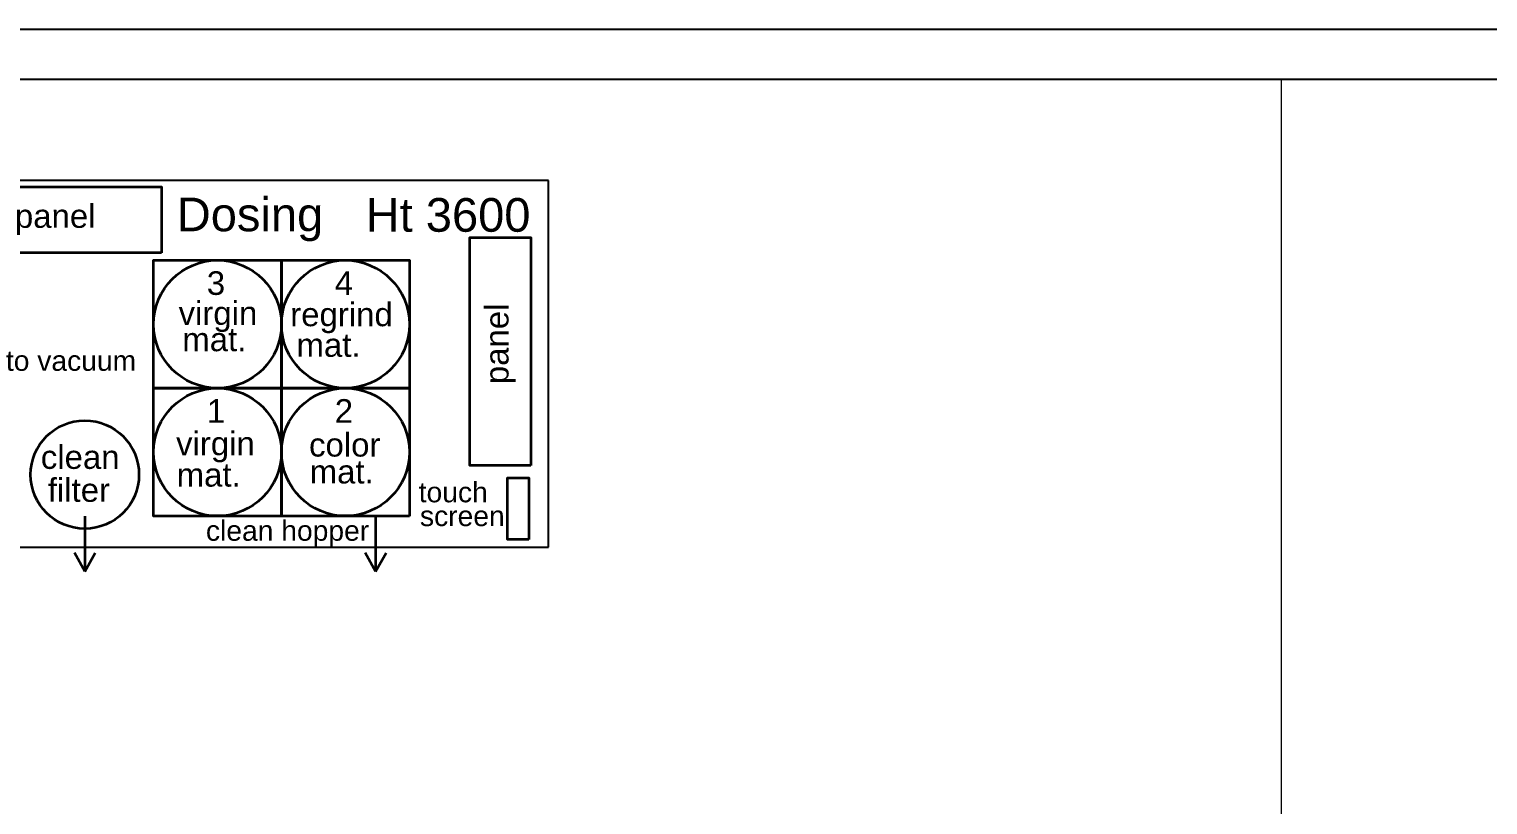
# Model space of a CAD drawing. Header units: millimetres. Extents: x -1052 to 3351, y 0 to 2015.
# Drawn here: x -383 to -319, y 1770.2 to 1804.3 of the extents above; entities that cross this region are included whole.
import ezdxf

# ---------------------------------------------------------------- set-up
doc = ezdxf.new("R2010")
doc.units = ezdxf.units.MM
for name, color, linetype, lineweight in [('5剖面线层', 2, 'Continuous', 18), ('AM_0', 7, 'Continuous', 25), ('AM_6', 2, 'Continuous', 35), ('AM_8', 7, 'Continuous', 15)]:
    doc.layers.add(name, color=color, linetype=linetype, lineweight=lineweight)
doc.layers.add('TITLE', color=7, linetype='Continuous')
doc.styles.get("Standard").update_dxf_attribs({"font": 'arial.ttf'})

msp = doc.modelspace()

# ---------------------------------------------------------------- linework, layer by layer
msp.add_lwpolyline([(-313.1985, 1804.3371), (-313.1985, 1802.1182), (-445.1267, 1802.1178), (-445.1267, 1804.3366)], close=True)
at = {"layer": 'AM_0'}
for p, q in [((-360.23, 1797.6902), (-385.2282, 1797.6902)), ((-360.23, 1781.5672), (-360.23, 1797.6902)), ((-385.2282, 1781.5672), (-360.23, 1781.5672))]:
    msp.add_line(p, q, dxfattribs=at)
at = {"layer": 'AM_6'}
for p, q in [((-380.599, 1782.9417), (-380.599, 1780.5028)), ((-367.8264, 1782.9417), (-367.8264, 1780.5028)), ((-380.599, 1780.5028), (-381.0587, 1781.3286)), ((-380.599, 1780.5028), (-380.1393, 1781.3286)), ((-367.8264, 1780.5028), (-368.2861, 1781.3286)), ((-367.8264, 1780.5028), (-367.3667, 1781.3286))]:
    msp.add_line(p, q, dxfattribs=at)
for points in [[(-377.2352, 1794.5042), (-384.5464, 1794.5042), (-384.5464, 1797.4111), (-377.2352, 1797.4111)], [(-361.0065, 1785.1622), (-363.6932, 1785.1622), (-363.6932, 1795.1828), (-361.0065, 1795.1828)], [(-371.9637, 1788.5604), (-377.582, 1788.5604), (-377.582, 1794.1787), (-371.9637, 1794.1787)], [(-366.3454, 1788.5604), (-371.9637, 1788.5604), (-371.9637, 1794.1787), (-366.3454, 1794.1787)], [(-371.9637, 1782.9421), (-377.582, 1782.9421), (-377.582, 1788.5604), (-371.9637, 1788.5604)], [(-366.3454, 1782.9421), (-371.9637, 1782.9421), (-371.9637, 1788.5604), (-366.3454, 1788.5604)], [(-361.105, 1781.9092), (-362.0399, 1781.9092), (-362.0399, 1784.6189), (-361.105, 1784.6189)]]:
    msp.add_lwpolyline(points, close=True, dxfattribs=at)
for centre, radius in [((-374.7728, 1791.3695), 2.8091), ((-369.1546, 1791.3695), 2.8091), ((-369.1546, 1791.3695), 2.8091), ((-374.7728, 1785.7513), 2.8091), ((-369.1546, 1785.7513), 2.8091), ((-380.599, 1784.7622), 2.3783)]:
    msp.add_circle(centre, radius, dxfattribs=at)
at = {"layer": 'AM_8'}
msp.add_lwpolyline([(-445.2509, 1769.4755), (-328.043, 1769.4755), (-328.043, 1802.1181), (-445.2509, 1802.1181)], close=True, dxfattribs=at)

# ---------------------------------------------------------------- texts
at = {"layer": '5剖面线层', "color": 1}
msp.add_text('Ht 3600', height=1.47918, dxfattribs=at).set_placement((-368.2647, 1795.4341))
at = {"layer": 'TITLE'}
for s, height, p in [('Dosing', 1.47918, (-376.56, 1795.4552)), ('panel', 1.03543, (-383.6675, 1795.6059)), ('3', 1.0354, (-375.2416, 1792.6594)), ('4', 1.0354, (-369.6233, 1792.6594)), ('virgin', 1.03543, (-376.4803, 1791.3381)), ('regrind', 1.03543, (-371.5778, 1791.283)), ('mat.', 1.03543, (-376.3179, 1790.1846)), ('mat.', 1.03543, (-371.3025, 1789.9369)), ('to vacuum', 0.88751, (-384.0639, 1789.3229)), ('1', 1.0354, (-375.2416, 1787.0411)), ('2', 1.0354, (-369.6233, 1787.0411)), ('virgin', 1.03543, (-376.5904, 1785.6097)), ('color', 1.03543, (-370.7519, 1785.5546)), ('clean', 1.03543, (-382.5308, 1785.0134)), ('mat.', 1.03543, (-376.5656, 1784.2333)), ('mat.', 1.03543, (-370.7244, 1784.371)), ('filter', 1.03543, (-382.2246, 1783.5648)), ('touch', 0.88751, (-365.9363, 1783.5449)), ('clean hopper', 0.887509, (-375.2797, 1781.8541)), ('screen', 0.88751, (-365.8812, 1782.4989))]:
    msp.add_text(s, height=height, dxfattribs=at).set_placement(p)
msp.add_text('panel', height=1.03543, rotation=90, dxfattribs=at).set_placement((-361.9922, 1788.7373))

doc.saveas('drawing.dxf')
